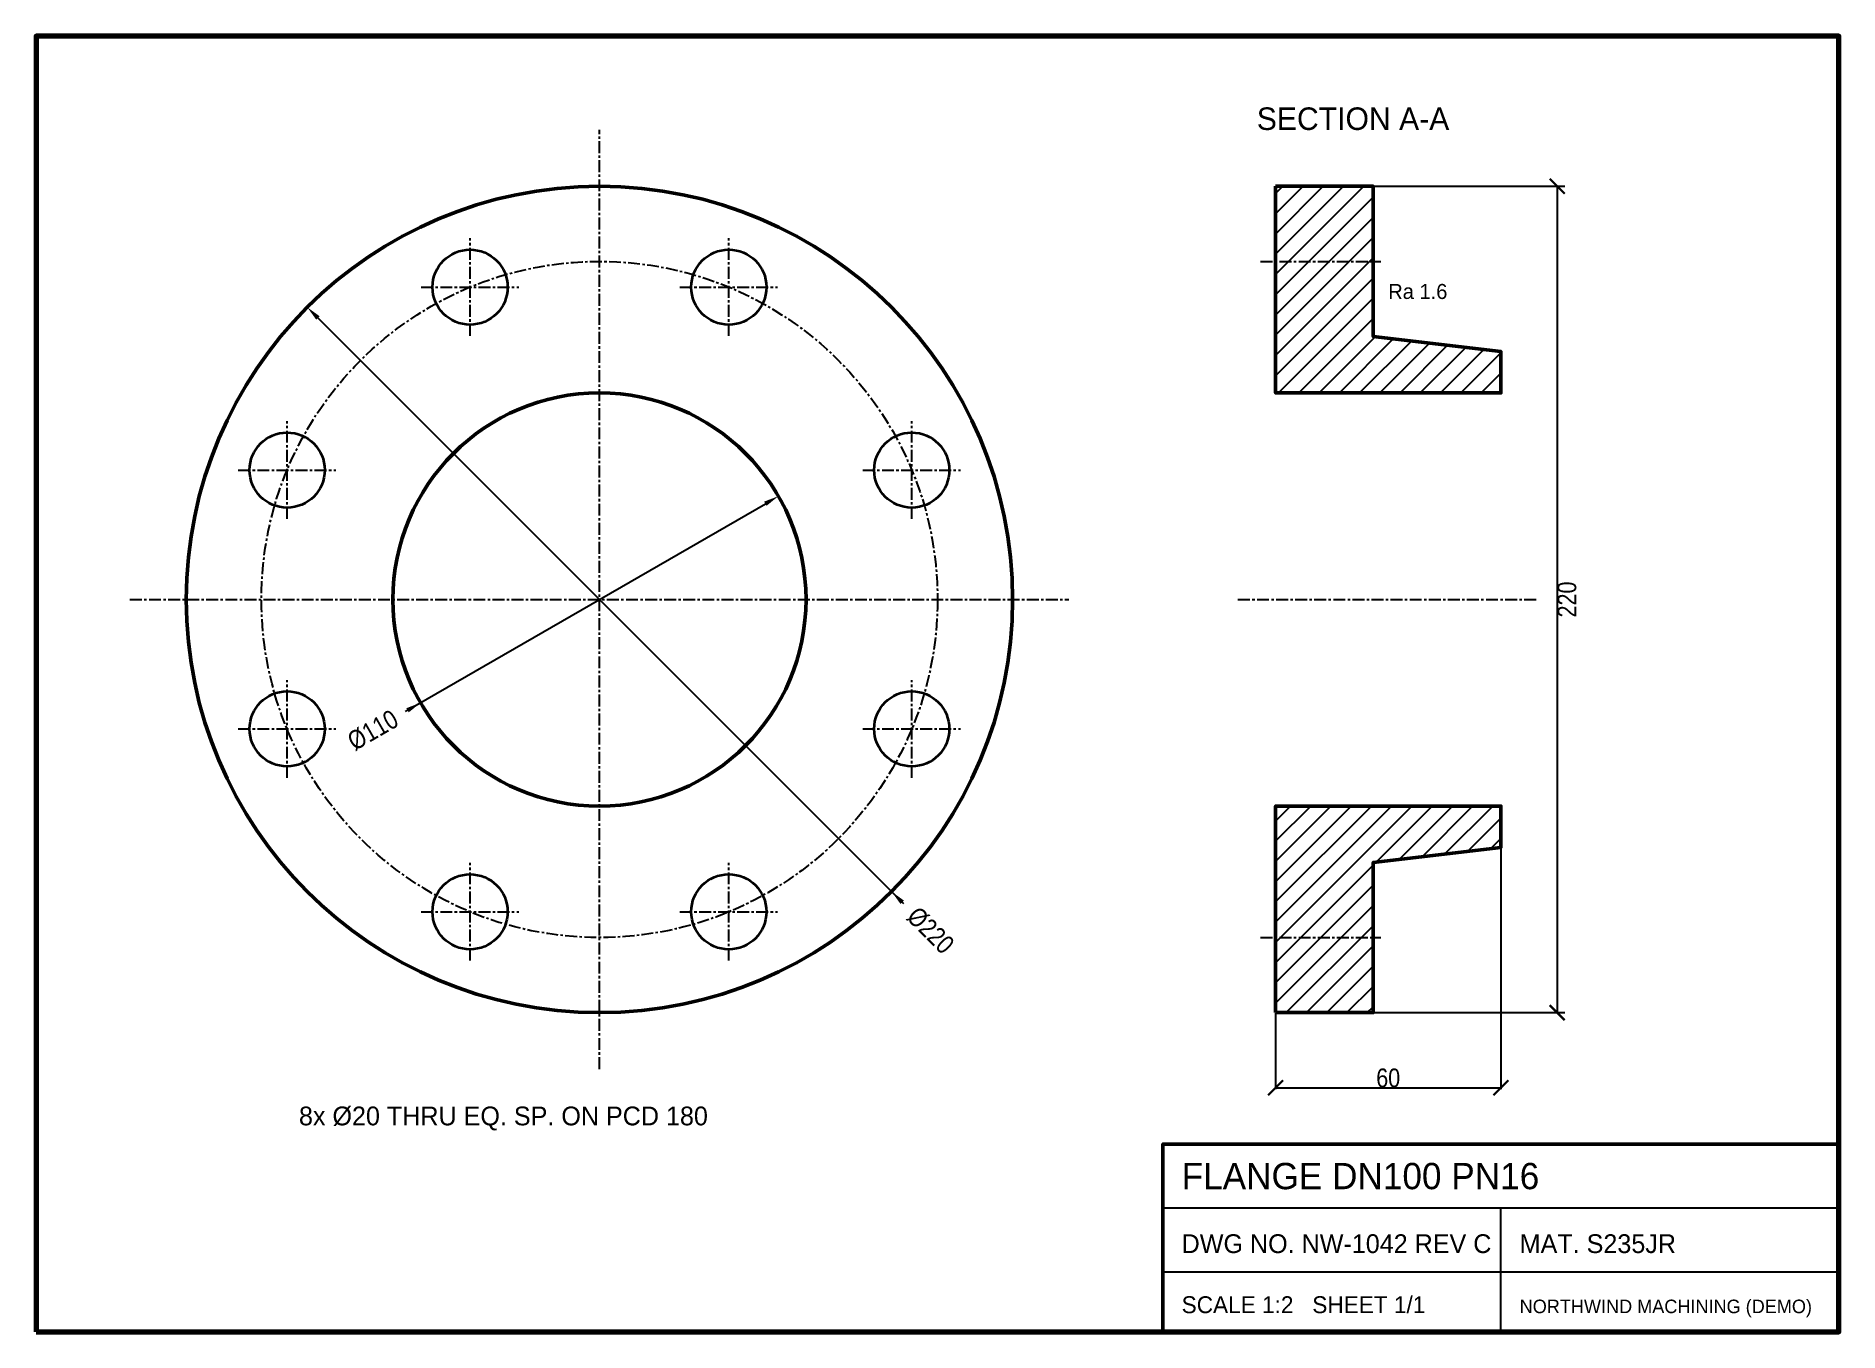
# Model space of a CAD drawing. Header units: millimetres. Extents: x 0 to 480, y 0 to 345.
import ezdxf

# ---------------------------------------------------------------- set-up
doc = ezdxf.new("R2010")
doc.units = ezdxf.units.MM
doc.linetypes.add('CENTER', pattern=[5.08, 3.175, -0.635, 0.635, -0.635])
for name, color, linetype in [('CENTER', 1, 'CENTER'), ('DIMS', 3, 'CONTINUOUS'), ('HATCH', 252, 'CONTINUOUS'), ('OUTLINE', 7, 'CONTINUOUS'), ('TEXT', 5, 'CONTINUOUS'), ('TITLE', 7, 'CONTINUOUS')]:
    doc.layers.add(name, color=color, linetype=linetype)
doc.styles.add('OpenSansCondensed-Light', font='OpenSansCondensed-Light.ttf')
doc.dimstyles.new('EZDXF', dxfattribs={"dimtxt": 0.25, "dimasz": 0.175, "dimexe": 0.375, "dimexo": 0.125, "dimgap": 0.1, "dimtad": 1, "dimlfac": 100, "dimzin": 12, "dimdsep": 46, "dimtxsty": 'OpenSansCondensed-Light', "dimblk": 'ARCHTICK', "dimcen": 2.5, "dimazin": 3, "dimtfac": 0.5, "dimtmove": 2, "dimatfit": 3})
doc.dimstyles.get("Standard").update_dxf_attribs({"dimtxt": 2.5, "dimasz": 2.5, "dimexe": 1.25, "dimexo": 0.625, "dimtad": 1, "dimcen": 2.5, "dimazin": 3, "dimtfac": 1, "dimtmove": 0, "dimatfit": 3})

# ---------------------------------------------------------------- blocks, each defined once
blk = doc.blocks.new('_CLOSEDFILLED')
at = {"color": 0, "linetype": 'BYBLOCK'}
blk.add_solid([(-1, 0.16), (0, 0), (-1, -0.16)], dxfattribs=at)
blk = doc.blocks.new('*D1')
for p, q in [((230.61, 114.39), (75.05, 269.95)), ((231.05, 113.95), (230.61, 114.39))]:
    blk.add_line(p, q)
at = {"layer": 'Defpoints'}
for p in [(150, 195), (227.78, 117.22)]:
    blk.add_point(p, dxfattribs=at)
at = {"layer": 'DIMS', "xscale": 4, "yscale": 4, "rotation": 135}
for p in [(72.22, 272.78), (227.78, 117.22)]:
    blk.add_blockref('_CLOSEDFILLED', p, dxfattribs=at)
at = {"layer": 'DIMS', "insert": (238.12, 106.88), "char_height": 5, "attachment_point": 5, "rotation": 315, "style": 'OpenSansCondensed-Light'}
blk.add_mtext('%%c220', dxfattribs=at)
blk = doc.blocks.new('*D2')
for p, q in [((98.9, 165.5), (194.17, 220.5)), ((98.36, 165.19), (98.9, 165.5))]:
    blk.add_line(p, q)
at = {"layer": 'Defpoints'}
for p in [(150, 195), (102.37, 167.5)]:
    blk.add_point(p, dxfattribs=at)
at = {"layer": 'DIMS', "xscale": 4, "yscale": 4, "rotation": 30}
for p in [(197.63, 222.5), (102.37, 167.5)]:
    blk.add_blockref('_CLOSEDFILLED', p, dxfattribs=at)
at = {"layer": 'DIMS', "insert": (89.7, 160.19), "char_height": 5, "attachment_point": 5, "rotation": 30, "style": 'OpenSansCondensed-Light'}
blk.add_mtext('%%c110', dxfattribs=at)
blk = doc.blocks.new('_ARCHTICK')
at = {"color": 0, "linetype": 'BYBLOCK', "const_width": 0.15}
blk.add_lwpolyline([(-0.5, -0.5), (0.5, 0.5)], dxfattribs=at)

msp = doc.modelspace()

# ---------------------------------------------------------------- hatches: boundary and pattern name
at = {"layer": 'HATCH'}
h = msp.add_hatch(dxfattribs=at)
h.set_pattern_fill('ANSI31', scale=1.2)
h.paths.add_polyline_path([(330, 305), (356, 305), (356, 265), (390, 261), (390, 250), (330, 250)])
h = msp.add_hatch(dxfattribs=at)
h.set_pattern_fill('ANSI31', scale=1.2)
h.paths.add_polyline_path([(330, 85), (356, 85), (356, 125), (390, 129), (390, 140), (330, 140)])

# ---------------------------------------------------------------- linework, layer by layer
at = {"layer": 'CENTER'}
for p, q in [((150, 70), (150, 320)), ((115.558, 265.149), (115.558, 291.149)), ((184.442, 265.149), (184.442, 291.149)), ((326, 285), (358, 285)), ((102.558, 278.149), (128.558, 278.149)), ((171.442, 278.149), (197.442, 278.149)), ((66.851, 216.442), (66.851, 242.442)), ((233.149, 216.442), (233.149, 242.442)), ((53.851, 229.442), (79.851, 229.442)), ((220.149, 229.442), (246.149, 229.442)), ((25, 195), (275, 195)), ((320, 195), (400, 195)), ((66.851, 147.558), (66.851, 173.558)), ((233.149, 147.558), (233.149, 173.558)), ((53.851, 160.558), (79.851, 160.558)), ((220.149, 160.558), (246.149, 160.558)), ((115.558, 98.851), (115.558, 124.851)), ((184.442, 98.851), (184.442, 124.851)), ((102.558, 111.851), (128.558, 111.851)), ((171.442, 111.851), (197.442, 111.851)), ((326, 105), (358, 105))]:
    msp.add_line(p, q, dxfattribs=at)
msp.add_circle((150, 195), 90, dxfattribs=at)
at = {"layer": 'OUTLINE', "lineweight": 50}
for points in [[(330, 305), (356, 305), (356, 265), (390, 261), (390, 250), (330, 250)], [(330, 85), (356, 85), (356, 125), (390, 129), (390, 140), (330, 140)]]:
    msp.add_lwpolyline(points, close=True, dxfattribs=at)
for radius in [110, 55]:
    msp.add_circle((150, 195), radius, dxfattribs=at)
at = {"layer": 'OUTLINE', "lineweight": 35}
for centre in [(115.558, 278.149), (184.442, 278.149), (66.851, 229.442), (233.149, 229.442), (66.851, 160.558), (233.149, 160.558), (115.558, 111.851), (184.442, 111.851)]:
    msp.add_circle(centre, 10, dxfattribs=at)
at = {"layer": 'TITLE'}
for p, q in [((300, 33), (480, 33)), ((390, 0), (390, 33)), ((300, 16), (480, 16))]:
    msp.add_line(p, q, dxfattribs=at)
at = {"layer": 'TITLE', "lineweight": 70}
msp.add_lwpolyline([(0, 0), (480, 0), (480, 345), (0, 345)], close=True, dxfattribs=at)
at = {"layer": 'TITLE', "lineweight": 50}
msp.add_lwpolyline([(300, 0), (480, 0), (480, 50), (300, 50)], close=True, dxfattribs=at)

# ---------------------------------------------------------------- texts
at = {"layer": 'TEXT'}
for s, height, p in [('SECTION A-A', 6, (325, 320)), ('Ra 1.6', 4, (360, 275)), ('8x Ø20 THRU EQ. SP. ON PCD 180', 5, (70, 55))]:
    msp.add_text(s, height=height, dxfattribs=at).set_placement(p)
at = {"layer": 'TITLE'}
for s, height, p in [('FLANGE DN100 PN16', 7, (305, 38)), ('DWG NO. NW-1042 REV C', 5, (305, 21)), ('MAT. S235JR', 5, (395, 21)), ('SCALE 1:2   SHEET 1/1', 4.5, (305, 5)), ('NORTHWIND MACHINING (DEMO)', 3.6, (395, 5))]:
    msp.add_text(s, height=height, dxfattribs=at).set_placement(p)

# ---------------------------------------------------------------- dimensions: what is measured, and where the dimension line sits
at = {"layer": 'DIMS'}
msp.add_linear_dim(base=(405, 305), p1=(356, 305), p2=(356, 85), angle=90, dimstyle='EZDXF', override={"dimtxt": 5, "dimasz": 4, "dimexe": 2, "dimlfac": 1}, dxfattribs=at).render()
for p1, p2, picture, middle in [((72.218, 272.782), (227.782, 117.218), '*D1', (238.123, 106.877)), ((197.631, 222.5), (102.369, 167.5), '*D2', (89.703, 160.188))]:
    dim = msp.add_diameter_dim_2p(p1=p1, p2=p2, dimstyle='Standard', override={"dimtxt": 5, "dimasz": 4, "dimlfac": 1}, dxfattribs=at)
    dim.commit()
    dim.dimension.update_dxf_attribs({"geometry": picture, "text_midpoint": middle})
msp.add_linear_dim(base=(330, 65), p1=(330, 85), p2=(390, 129), dimstyle='EZDXF', override={"dimtxt": 5, "dimasz": 4, "dimlfac": 1}, dxfattribs=at).render()

doc.saveas('drawing.dxf')
